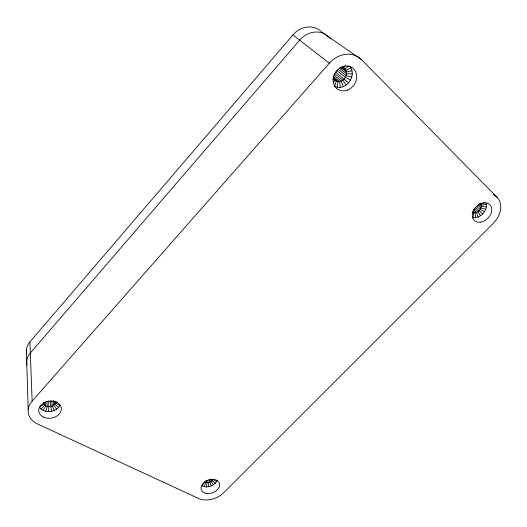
<?xml version="1.0" encoding="UTF-8"?>
<svg xmlns="http://www.w3.org/2000/svg" width="527" height="527" viewBox="0 0 527 527"><rect width="100%" height="100%" fill="white"/><g stroke="black" fill="none" stroke-linecap="round" stroke-linejoin="round"><path stroke-width="0.79" d="M472.502 211.867L473.727 212.915L473.16 217.809C480.65 218.297 488.193 210.405 486.065 202.921M43.576 402.542L43.669 404.176L39.42 407.259C41.442 410.223 45.072 411.515 48.537 411.607L48.919 406.699L48.537 400.981M217.17 480.341L216.637 481.559L212.77 479.583C211.037 482.172 207.401 483.417 204.489 482.218L202.282 486.131L206.564 486.948L206.959 482.699L206.274 480.38M349.678 66.165C356.838 74.564 348.031 89.01 337.339 87.278L337.926 81.514L333.472 77.897M204.285 486.77L205.642 482.587L205.194 481.046M45.704 411.297L47.278 406.515L46.969 401.614M333.407 82.719L334.981 80.032L333.334 77.067M43.128 410.421L45.796 406.007L45.546 401.923M48.537 411.607C53.062 411.567 57.845 409.545 60.058 405.415L55.566 403.122L55.44 401.502M206.564 486.948C210.49 486.757 214.436 484.893 216.637 481.559M345.402 65.644L343.413 68.023L340.086 67.43M26.587 353.867A19.697 15.573 -6.6 0 1 29.881 341.957L292.92 34.947A22.272 19.677 -61.1 0 1 321.404 31.607M32.14 401.126L329.303 63.227A25.039 21.475 -55.9 0 1 361.68 59.782L497.152 197.375A21.317 15.77 -44.7 0 1 493.16 223.474L223.613 492.824A18.531 12.852 -20 0 1 198.495 498.437L37.457 423.919A21.903 16.462 -8.8 0 1 32.14 401.126L29.881 341.957M40.981 409.044L44.564 405.21L44.42 402.76M332.952 79.761L333.953 78.694M348.597 66.066L344.763 69.004L342.109 67.034C353.294 72.159 340.692 88.352 333.084 78.49M350.989 67.937L345.778 70.354L341.852 67.37M480.321 202.908L481.032 203.916L484.478 202.691M352.029 70.783L346.384 71.988L340.034 67.14M486.474 204.364L481.395 205.161L479.524 203.613M352.299 73.912L346.542 73.793L339.566 68.424M486.441 206.782L481.382 206.558L478.891 204.489M351.779 77.113L346.252 75.644L338.018 69.261M472.475 212.579C477.258 214.298 482.837 208.685 481.032 203.916M485.756 209.298L480.993 208.007L477.884 205.411M57.324 402.239L55.954 401.851C54.808 407.496 45.078 408.623 43.174 402.977M337.339 87.278L334.579 86.388L336.331 80.993L333.169 78.411M484.478 211.729L480.255 209.41L476.54 206.294M350.508 80.176L345.528 77.41L336.687 70.499M321.938 32.121L361.68 59.782M292.92 34.947L329.303 63.227M493.265 194.331L497.152 197.375M335.613 72.028L348.584 82.891M334.237 73.266L343.005 80.249L346.127 85.084M333.67 74.939L341.371 81.125L343.308 86.599M333.255 76.389L339.638 81.553L340.31 87.35M58.675 407.457L54.768 404.301L54.525 401.054M215.286 483.266L211.992 480.571L211.511 478.997M475.519 207.552L482.686 213.922M474.267 208.587L477.969 211.722L480.505 215.727M473.496 209.858L476.566 212.473L478.081 217.032M473.286 211.307L475.123 212.882L475.578 217.737M331.042 38.991L325.067 34.097A22.786 20.026 -60 0 0 299.652 40.177L30.302 353.044A20.112 15.751 -7 0 0 26.936 365.112M56.685 409.196L53.622 405.309L53.26 400.428M213.468 484.748L210.945 481.428L210.247 479.115M54.222 410.52L52.199 406.073L51.844 401.185M211.314 485.901L209.008 479.781M207.651 480.209L208.955 486.652M51.442 411.343L50.197 400.836M26.35 349.783L28.208 409.525M480.578 222.163A11.087 8.201 -44.7 0 0 491.111 206.479A11.087 8.201 -44.7 0 0 474.392 208.962A11.087 8.201 -44.7 0 0 480.578 222.163M206.09 493.331A9.638 6.68 -20 0 0 219.66 484.418A9.638 6.68 -20 0 0 205.247 481.553A9.638 6.68 -20 0 0 206.09 493.331M43.372 417.061A11.39 8.557 -8.8 0 0 61.316 409.828A11.39 8.557 -8.8 0 0 45.447 402.108A11.39 8.557 -8.8 0 0 43.372 417.061M347.464 90.117A13.017 11.166 -55.9 0 0 353.63 68.82A13.017 11.166 -55.9 0 0 333.71 76.402A13.017 11.166 -55.9 0 0 347.464 90.117"/></g></svg>
